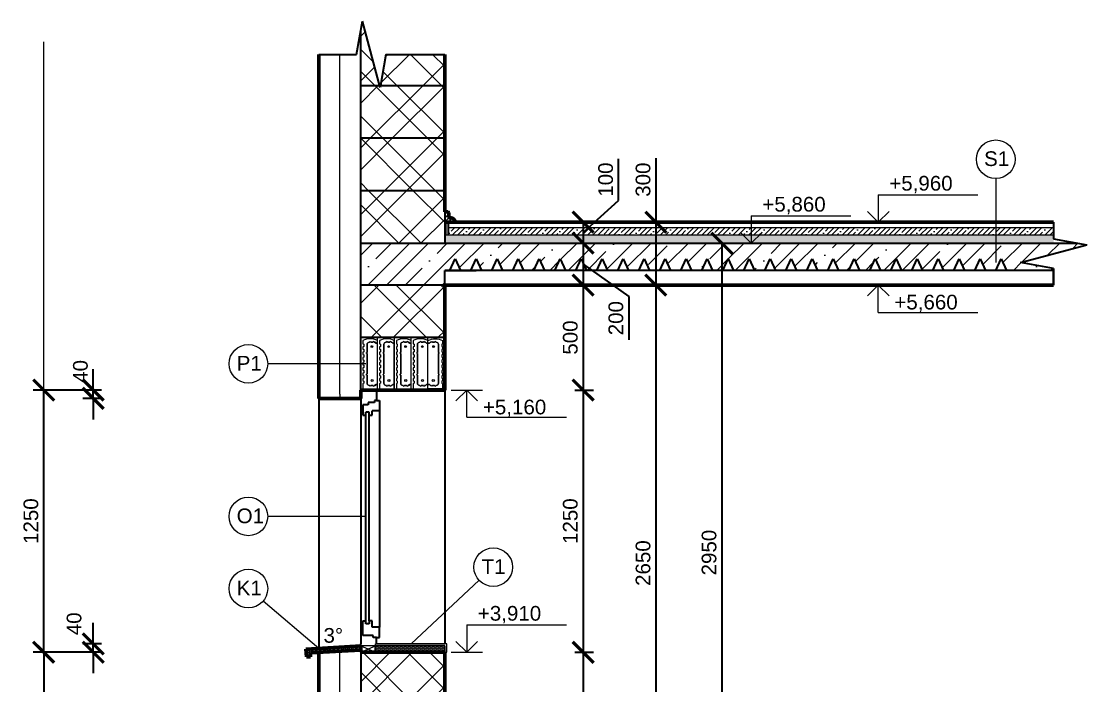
# Model space of a CAD drawing. Header units: millimetres. Extents: x 778 to 5852, y 518 to 5985.
# Drawn here: x 778 to 5852, y 2823 to 5985 of the extents above; entities that cross this region are included whole.
import ezdxf

# ---------------------------------------------------------------- set-up
doc = ezdxf.new("R2010")
doc.units = ezdxf.units.MM
for name, color, linetype, lineweight in [('00 kóty', 7, 'Continuous', 13), ('00 popis', 7, 'Continuous', 13), ('00 tenká plná', 7, 'Continuous', 13), ('00 zdivo', 7, 'Continuous', 50), ('00 šrafy', 7, 'Continuous', 13), ('01 tlustá plná', 7, 'Continuous', 25)]:
    doc.layers.add(name, color=color, linetype=linetype, lineweight=lineweight)
doc.styles.add('kota na stupne', font='arial.ttf', dxfattribs={"height": 70})
doc.linetypes.add('IZOLACE', pattern='A,0.0001,-0.1,[134,ltypeshp.shx,S=0.1,R=0,X=-0.1,Y=0],-0.2,[134,ltypeshp.shx,S=0.1,R=180,X=0.1,Y=0],-0.1', length=0.4001)
doc.dimstyles.new('moje koty osy', dxfattribs={"dimscale": 40, "dimtxt": 70, "dimasz": 2.5, "dimexe": 1.25, "dimexo": 0.0005, "dimtad": 1, "dimtxsty": 'kota na stupne', "dimblk": 'ARCHTICK', "dimcen": 2.5, "dimadec": 0, "dimazin": 0, "dimtfac": 1, "dimtmove": 0, "dimatfit": 3, "dimfxl": 1, "dimfxlon": 1, "dimarcsym": 0})
doc.dimstyles.new('osy 5', dxfattribs={"dimscale": 40, "dimtxt": 70, "dimasz": 2.5, "dimexe": 1.25, "dimexo": 0.0005, "dimtad": 1, "dimtxsty": 'kota na stupne', "dimblk": 'ARCHTICK', "dimcen": 2.5, "dimadec": 0, "dimazin": 0, "dimtfac": 1, "dimtmove": 0, "dimatfit": 3, "dimfxl": 5, "dimfxlon": 1, "dimarcsym": 0})
pattern_1 = [(45, (-1083.25, -322.22), (-159.099, 159.099), []), (45, (-978.25, -322.22), (-159.099, 159.099), []), (315, (-1083.25, -322.22), (159.099, 159.099), []), (315, (-978.25, -322.22), (159.099, 159.099), [])]

# ---------------------------------------------------------------- blocks, each defined once
blk = doc.blocks.new('_ArchTick')
at = {"color": 0, "linetype": 'ByBlock', "const_width": 0.15}
blk.add_lwpolyline([(-0.5, -0.5), (0.5, 0.5)], dxfattribs=at)
blk = doc.blocks.new('*D24')
at = {"layer": '00 kóty', "color": 0, "lineweight": -2, "transparency": 16777216}
for p, q in [((1120.2, 4227.9), (1120.2, 4327.9)), ((1160.2, 4227.9), (1070.2, 4227.9)), ((1120.2, 4187.9), (1120.2, 4227.9)), ((1160.2, 4187.9), (1070.2, 4187.9)), ((1120.2, 4187.9), (1120.2, 4087.9))]:
    blk.add_line(p, q, dxfattribs=at)
at = {"layer": 'Defpoints', "color": 0, "transparency": 16777216}
for p in [(1120.2, 4227.9), (2394.3, 4227.9), (2394.3, 4187.9)]:
    blk.add_point(p, dxfattribs=at)
at = {"layer": '00 kóty', "color": 0, "lineweight": -2, "transparency": 16777216, "xscale": 100, "yscale": 100, "zscale": 100}
for p, rotation in [((1120.2, 4227.9), 270), ((1120.2, 4187.9), 90)]:
    blk.add_blockref('_ArchTick', p, dxfattribs=dict(at, rotation=rotation))
at = {"layer": '00 kóty', "color": 0, "transparency": 16777216, "insert": (1059.5, 4207.9), "char_height": 70, "attachment_point": 5, "rotation": 90, "style": 'kota na stupne'}
blk.add_mtext('        40', dxfattribs=at)
blk = doc.blocks.new('*D22')
at = {"layer": '00 kóty', "color": 0, "lineweight": -2, "transparency": 16777216}
for p, q in [((1084.4, 4227.9), (834.4, 4227.9)), ((884.4, 2977.9), (884.4, 4227.9)), ((1084.4, 2977.9), (834.4, 2977.9))]:
    blk.add_line(p, q, dxfattribs=at)
at = {"layer": 'Defpoints', "color": 0, "transparency": 16777216}
for p in [(884.4, 4227.9), (2394.3, 4227.9), (2394.3, 2977.9)]:
    blk.add_point(p, dxfattribs=at)
at = {"layer": '00 kóty', "color": 0, "lineweight": -2, "transparency": 16777216, "xscale": 100, "yscale": 100, "zscale": 100}
for p, rotation in [((884.4, 4227.9), 90), ((884.4, 2977.9), 270)]:
    blk.add_blockref('_ArchTick', p, dxfattribs=dict(at, rotation=rotation))
at = {"layer": '00 kóty', "color": 0, "transparency": 16777216, "insert": (823.7, 3602.9), "char_height": 70, "attachment_point": 5, "rotation": 90, "style": 'kota na stupne'}
blk.add_mtext('1250', dxfattribs=at)
blk = doc.blocks.new('*D9')
at = {"layer": '00 kóty', "color": 0, "lineweight": -2, "transparency": 16777216}
for p, q in [((1120.2, 3017.9), (1120.2, 3117.9)), ((1160.2, 3017.9), (1070.2, 3017.9)), ((1120.2, 2977.9), (1120.2, 3017.9)), ((1160.2, 2977.9), (1070.2, 2977.9)), ((1120.2, 2977.9), (1120.2, 2877.9))]:
    blk.add_line(p, q, dxfattribs=at)
at = {"layer": 'Defpoints', "color": 0, "transparency": 16777216}
for p in [(1120.2, 3017.9), (2464.3, 3017.9), (2464.3, 2977.9)]:
    blk.add_point(p, dxfattribs=at)
at = {"layer": '00 kóty', "color": 0, "lineweight": -2, "transparency": 16777216, "xscale": 100, "yscale": 100, "zscale": 100}
for p, rotation in [((1120.2, 3017.9), 270), ((1120.2, 2977.9), 90)]:
    blk.add_blockref('_ArchTick', p, dxfattribs=dict(at, rotation=rotation))
at = {"layer": '00 kóty', "color": 0, "transparency": 16777216, "insert": (1029.3, 3004.8), "char_height": 70, "attachment_point": 5, "rotation": 90, "style": 'kota na stupne'}
blk.add_mtext('        40', dxfattribs=at)
blk = doc.blocks.new('*D23')
at = {"layer": '00 kóty', "color": 0, "lineweight": -2, "transparency": 16777216}
for p, q in [((1084.4, 2977.9), (834.4, 2977.9)), ((884.4, 2977.9), (884.4, 1277.9)), ((1084.4, 1277.9), (834.4, 1277.9))]:
    blk.add_line(p, q, dxfattribs=at)
at = {"layer": 'Defpoints', "color": 0, "transparency": 16777216}
for p in [(2464.3, 2977.9), (884.4, 1277.9), (2464.3, 1277.9)]:
    blk.add_point(p, dxfattribs=at)
at = {"layer": '00 kóty', "color": 0, "lineweight": -2, "transparency": 16777216, "xscale": 100, "yscale": 100, "zscale": 100}
for p, rotation in [((884.4, 2977.9), 90), ((884.4, 1277.9), 270)]:
    blk.add_blockref('_ArchTick', p, dxfattribs=dict(at, rotation=rotation))
at = {"layer": '00 kóty', "color": 0, "transparency": 16777216, "insert": (823.7, 2127.9), "char_height": 70, "attachment_point": 5, "rotation": 90, "style": 'kota na stupne'}
blk.add_mtext('1700', dxfattribs=at)
blk = doc.blocks.new('VYSKOVA KOTA')
at = {"layer": '00 popis'}
for p, q in [((61882.7, 803.1), (61882.7, 624.5)), ((61882.7, 803.1), (62535.4, 803.1)), ((61882.7, 624.5), (61812, 695.2)), ((61882.7, 624.5), (61953.4, 695.2))]:
    blk.add_line(p, q, dxfattribs=at)
blk = doc.blocks.new('*D10')
at = {"layer": '00 kóty', "color": 0, "lineweight": -2, "transparency": 16777216}
for p, q in [((3621.7, 5131.9), (3621.7, 5329.7)), ((3453.5, 4977.9), (3621.7, 5131.9)), ((3453.5, 5027.9), (3503.5, 5027.9)), ((3453.5, 5027.9), (3453.5, 4927.9)), ((3453.5, 4927.9), (3503.5, 4927.9))]:
    blk.add_line(p, q, dxfattribs=at)
at = {"layer": 'Defpoints', "color": 0, "transparency": 16777216}
for p in [(3453.5, 5027.9), (3453.5, 4927.9), (3453.5, 4927.9)]:
    blk.add_point(p, dxfattribs=at)
at = {"layer": '00 kóty', "color": 0, "lineweight": -2, "transparency": 16777216, "xscale": 100, "yscale": 100, "zscale": 100}
for p, rotation in [((3453.5, 5027.9), 90), ((3453.5, 4927.9), 270)]:
    blk.add_blockref('_ArchTick', p, dxfattribs=dict(at, rotation=rotation))
at = {"layer": '00 kóty', "color": 0, "transparency": 16777216, "insert": (3560.9, 5230.8), "char_height": 70, "attachment_point": 5, "rotation": 90, "style": 'kota na stupne'}
blk.add_mtext('100', dxfattribs=at)
blk = doc.blocks.new('*D11')
at = {"layer": '00 kóty', "color": 0, "lineweight": -2, "transparency": 16777216}
for p, q in [((3453.5, 4927.9), (3503.5, 4927.9)), ((3453.5, 4927.9), (3453.5, 4727.9)), ((3453.5, 4827.9), (3670.6, 4673.1)), ((3453.5, 4727.9), (3503.5, 4727.9)), ((3670.6, 4673.1), (3670.6, 4467.5))]:
    blk.add_line(p, q, dxfattribs=at)
at = {"layer": 'Defpoints', "color": 0, "transparency": 16777216}
for p in [(3453.5, 4927.9), (3453.5, 4727.9), (3453.5, 4727.9)]:
    blk.add_point(p, dxfattribs=at)
at = {"layer": '00 kóty', "color": 0, "lineweight": -2, "transparency": 16777216, "xscale": 100, "yscale": 100, "zscale": 100}
for p, rotation in [((3453.5, 4927.9), 90), ((3453.5, 4727.9), 270)]:
    blk.add_blockref('_ArchTick', p, dxfattribs=dict(at, rotation=rotation))
at = {"layer": '00 kóty', "color": 0, "transparency": 16777216, "insert": (3609.8, 4570.3), "char_height": 70, "attachment_point": 5, "rotation": 90, "style": 'kota na stupne'}
blk.add_mtext('200', dxfattribs=at)
blk = doc.blocks.new('*D12')
at = {"layer": '00 kóty', "color": 0, "lineweight": -2, "transparency": 16777216}
for p, q in [((3453.5, 4727.9), (3503.5, 4727.9)), ((3453.5, 4727.9), (3453.5, 4227.9)), ((3413.5, 4227.9), (3503.5, 4227.9))]:
    blk.add_line(p, q, dxfattribs=at)
at = {"layer": 'Defpoints', "color": 0, "transparency": 16777216}
for p in [(3453.5, 4727.9), (2952.5, 4227.9), (3453.5, 4227.9)]:
    blk.add_point(p, dxfattribs=at)
at = {"layer": '00 kóty', "color": 0, "lineweight": -2, "transparency": 16777216, "xscale": 100, "yscale": 100, "zscale": 100}
for p, rotation in [((3453.5, 4727.9), 90), ((3453.5, 4227.9), 270)]:
    blk.add_blockref('_ArchTick', p, dxfattribs=dict(at, rotation=rotation))
at = {"layer": '00 kóty', "color": 0, "transparency": 16777216, "insert": (3392.7, 4477.9), "char_height": 70, "attachment_point": 5, "rotation": 90, "style": 'kota na stupne'}
blk.add_mtext('500', dxfattribs=at)
blk = doc.blocks.new('*D13')
at = {"layer": '00 kóty', "color": 0, "lineweight": -2, "transparency": 16777216}
for p, q in [((3413.5, 4227.9), (3503.5, 4227.9)), ((3453.5, 4227.9), (3453.5, 2977.9)), ((3413.5, 2977.9), (3503.5, 2977.9))]:
    blk.add_line(p, q, dxfattribs=at)
at = {"layer": 'Defpoints', "color": 0, "transparency": 16777216}
for p in [(2952.5, 4227.9), (2952.5, 2977.9), (3453.5, 2977.9)]:
    blk.add_point(p, dxfattribs=at)
at = {"layer": '00 kóty', "color": 0, "lineweight": -2, "transparency": 16777216, "xscale": 100, "yscale": 100, "zscale": 100}
for p, rotation in [((3453.5, 4227.9), 90), ((3453.5, 2977.9), 270)]:
    blk.add_blockref('_ArchTick', p, dxfattribs=dict(at, rotation=rotation))
at = {"layer": '00 kóty', "color": 0, "transparency": 16777216, "insert": (3392.7, 3602.9), "char_height": 70, "attachment_point": 5, "rotation": 90, "style": 'kota na stupne'}
blk.add_mtext('1250', dxfattribs=at)
blk = doc.blocks.new('*D14')
at = {"layer": '00 kóty', "color": 0, "lineweight": -2, "transparency": 16777216}
for p, q in [((3413.5, 2977.9), (3503.5, 2977.9)), ((3453.5, 2977.9), (3453.5, 2077.9)), ((3413.5, 2077.9), (3503.5, 2077.9))]:
    blk.add_line(p, q, dxfattribs=at)
at = {"layer": 'Defpoints', "color": 0, "transparency": 16777216}
for p in [(2952.5, 2977.9), (2952.5, 2077.9), (3453.5, 2077.9)]:
    blk.add_point(p, dxfattribs=at)
at = {"layer": '00 kóty', "color": 0, "lineweight": -2, "transparency": 16777216, "xscale": 100, "yscale": 100, "zscale": 100}
for p, rotation in [((3453.5, 2977.9), 90), ((3453.5, 2077.9), 270)]:
    blk.add_blockref('_ArchTick', p, dxfattribs=dict(at, rotation=rotation))
at = {"layer": '00 kóty', "color": 0, "transparency": 16777216, "insert": (3392.7, 2527.9), "char_height": 70, "attachment_point": 5, "rotation": 90, "style": 'kota na stupne'}
blk.add_mtext('900', dxfattribs=at)
blk = doc.blocks.new('*D18')
at = {"layer": '00 kóty', "color": 0, "lineweight": -2, "transparency": 16777216}
for p, q in [((3800, 5332.7), (3800, 5027.9)), ((3800, 5027.9), (3850, 5027.9)), ((3800, 5027.9), (3800, 4727.9)), ((3800, 4727.9), (3850, 4727.9))]:
    blk.add_line(p, q, dxfattribs=at)
at = {"layer": 'Defpoints', "color": 0, "transparency": 16777216}
for p in [(3800, 5027.9), (3800, 4727.9), (3800, 4727.9)]:
    blk.add_point(p, dxfattribs=at)
at = {"layer": '00 kóty', "color": 0, "lineweight": -2, "transparency": 16777216, "xscale": 100, "yscale": 100, "zscale": 100}
for p, rotation in [((3800, 5027.9), 90), ((3800, 4727.9), 270)]:
    blk.add_blockref('_ArchTick', p, dxfattribs=dict(at, rotation=rotation))
at = {"layer": '00 kóty', "color": 0, "transparency": 16777216, "insert": (3739.2, 5230.5), "char_height": 70, "attachment_point": 5, "rotation": 90, "style": 'kota na stupne'}
blk.add_mtext('300', dxfattribs=at)
blk = doc.blocks.new('*D19')
at = {"layer": '00 kóty', "color": 0, "lineweight": -2, "transparency": 16777216}
for p, q in [((3800, 4727.9), (3850, 4727.9)), ((3800, 4727.9), (3800, 2077.9)), ((3760, 2077.9), (3850, 2077.9))]:
    blk.add_line(p, q, dxfattribs=at)
at = {"layer": 'Defpoints', "color": 0, "transparency": 16777216}
for p in [(3800, 4727.9), (2952.5, 2077.9), (3800, 2077.9)]:
    blk.add_point(p, dxfattribs=at)
at = {"layer": '00 kóty', "color": 0, "lineweight": -2, "transparency": 16777216, "xscale": 100, "yscale": 100, "zscale": 100}
for p, rotation in [((3800, 4727.9), 90), ((3800, 2077.9), 270)]:
    blk.add_blockref('_ArchTick', p, dxfattribs=dict(at, rotation=rotation))
at = {"layer": '00 kóty', "color": 0, "transparency": 16777216, "insert": (3739.2, 3402.9), "char_height": 70, "attachment_point": 5, "rotation": 90, "style": 'kota na stupne'}
blk.add_mtext('2650', dxfattribs=at)
blk = doc.blocks.new('*D21')
at = {"layer": '00 kóty', "color": 0, "lineweight": -2, "transparency": 16777216}
for p, q in [((4114.3, 4927.9), (4164.3, 4927.9)), ((4114.3, 4927.9), (4114.3, 1977.9)), ((4114.3, 1977.9), (4164.3, 1977.9))]:
    blk.add_line(p, q, dxfattribs=at)
at = {"layer": 'Defpoints', "color": 0, "transparency": 16777216}
for p in [(4114.3, 4927.9), (4114.3, 1977.9), (4114.3, 1977.9)]:
    blk.add_point(p, dxfattribs=at)
at = {"layer": '00 kóty', "color": 0, "lineweight": -2, "transparency": 16777216, "xscale": 100, "yscale": 100, "zscale": 100}
for p, rotation in [((4114.3, 4927.9), 90), ((4114.3, 1977.9), 270)]:
    blk.add_blockref('_ArchTick', p, dxfattribs=dict(at, rotation=rotation))
at = {"layer": '00 kóty', "color": 0, "transparency": 16777216, "insert": (4053.6, 3452.9), "char_height": 70, "attachment_point": 5, "rotation": 90, "style": 'kota na stupne'}
blk.add_mtext('2950', dxfattribs=at)

msp = doc.modelspace()

# ---------------------------------------------------------------- hatches: boundary and pattern name
at = {"layer": '00 šrafy'}
h = msp.add_hatch(dxfattribs=at)
h.set_pattern_fill('ZDIVO_PEV-VYS', color=256, scale=30, pattern_type=2)
h.set_pattern_definition(pattern_1)
h.paths.add_polyline_path([(2402.132, 5985.441), (2394.348, 5941.298), (2394.348, 5677.872), (2484.536, 5677.872)])
h = msp.add_hatch(dxfattribs=at)
h.set_pattern_fill('ZDIVO_PEV-VYS', color=256, scale=30, pattern_type=2)
h.set_pattern_definition(pattern_1)
h.paths.add_polyline_path([(2794.348, 5827.872), (2514.348, 5827.872), (2487.899, 5677.872), (2794.348, 5677.872)])
h = msp.add_hatch(dxfattribs=at)
h.set_pattern_fill('ZDIVO_PEV-VYS', color=256, scale=30, pattern_type=2)
h.set_pattern_definition(pattern_1)
h.paths.add_polyline_path([(2794.348, 5677.872), (2487.899, 5677.872), (2486.564, 5670.303), (2484.536, 5677.872), (2394.348, 5677.872), (2394.348, 5427.872), (2794.348, 5427.872)])
h = msp.add_hatch(dxfattribs=at)
h.set_pattern_fill('ZDIVO_PEV-VYS', color=256, scale=30, pattern_type=2)
h.set_pattern_definition(pattern_1)
h.paths.add_polyline_path([(2794.348, 5427.872), (2394.348, 5427.872), (2394.348, 5177.872), (2794.348, 5177.872)])
h = msp.add_hatch(dxfattribs=at)
h.set_pattern_fill('ZDIVO_PEV-VYS', color=256, scale=30, pattern_type=2)
h.set_pattern_definition(pattern_1)
h.paths.add_polyline_path([(2794.348, 5177.872), (2394.348, 5177.872), (2394.348, 4927.872), (2794.348, 4927.872)])
h = msp.add_hatch(dxfattribs=at)
h.set_pattern_fill('ANSI31', color=256, scale=4)
h.set_pattern_definition([(45, (-983.253, -382.219), (-8.980256, 8.980256), [])])
h.paths.add_polyline_path([(2814.348, 5052.872), (2814.348, 5072.872, 0.41421356), (2809.348, 5077.872), (2794.348, 5077.872), (2794.348, 5027.872), (2844.348, 5027.872, 0.41421356), (2824.348, 5047.872), (2819.348, 5047.872, -0.41421356)])
h = msp.add_hatch(dxfattribs=at)
h.set_pattern_fill('BETON_ZB', color=256, scale=7, pattern_type=2)
h.set_pattern_definition([(45, (-983.253, -382.22), (-37.1231, 37.1231), [35, -14, 0, -14]), (45, (-958.753, -382.22), (-37.1231, 37.1231), []), (45, (-934.253, -382.22), (-37.1231, 37.1231), [])])
h.paths.add_polyline_path([(2814.348, 5002.872), (2814.348, 4967.872), (5694.348, 4967.872), (5694.348, 5002.872)])
h = msp.add_hatch(dxfattribs=at)
h.set_pattern_fill('BETON_ZB', color=256, scale=25, pattern_type=2)
h.set_pattern_definition([(45, (0, 0), (-132.5825, 132.5825), [125, -50, 0, -50]), (45, (87.5, 0), (-132.5825, 132.5825), []), (45, (175, 0), (-132.5825, 132.5825), [])])
h.paths.add_polyline_path([(2394.348, 4927.872), (2394.348, 4727.872), (2794.348, 4727.872), (2794.348, 4797.872), (2819.348, 4797.872), (2844.348, 4853.639), (2869.348, 4797.872), (2919.348, 4797.872), (2944.348, 4853.639), (2969.348, 4797.872), (3019.348, 4797.872), (3044.348, 4853.639), (3069.348, 4797.872), (3119.348, 4797.872), (3144.348, 4853.639), (3169.348, 4797.872), (3219.348, 4797.872), (3244.348, 4853.639), (3269.348, 4797.872), (3319.348, 4797.872), (3344.348, 4853.639), (3369.348, 4797.872), (3419.348, 4797.872), (3444.348, 4853.639), (3469.348, 4797.872), (3519.348, 4797.872), (3544.348, 4853.639), (3569.348, 4797.872), (3619.348, 4797.872), (3644.348, 4853.639), (3669.348, 4797.872), (3719.348, 4797.872), (3744.348, 4853.639), (3769.348, 4797.872), (3819.348, 4797.872), (3844.348, 4853.639), (3869.348, 4797.872), (3919.348, 4797.872), (3944.348, 4853.639), (3969.348, 4797.872), (4019.348, 4797.872), (4044.348, 4853.639), (4069.348, 4797.872), (4119.348, 4797.872), (4144.348, 4853.639), (4169.348, 4797.872), (4219.348, 4797.872), (4244.348, 4853.639), (4269.348, 4797.872), (4319.348, 4797.872), (4344.348, 4853.639), (4369.348, 4797.872), (4419.348, 4797.872), (4444.348, 4853.639), (4469.348, 4797.872), (4519.348, 4797.872), (4544.348, 4853.639), (4569.348, 4797.872), (4619.348, 4797.872), (4644.348, 4853.639), (4669.348, 4797.872), (4719.348, 4797.872), (4744.348, 4853.639), (4769.348, 4797.872), (4819.348, 4797.872), (4844.348, 4853.639), (4869.348, 4797.872), (4919.348, 4797.872), (4944.348, 4853.639), (4969.348, 4797.872), (5019.348, 4797.872), (5044.348, 4853.639), (5069.348, 4797.872), (5119.348, 4797.872), (5144.348, 4853.639), (5169.348, 4797.872), (5219.348, 4797.872), (5244.348, 4853.639), (5269.348, 4797.872), (5319.348, 4797.872), (5344.348, 4853.639), (5369.348, 4797.872), (5419.348, 4797.872), (5444.348, 4853.639), (5469.348, 4797.872), (5694.348, 4797.872), (5694.348, 4807.872), (5536.779, 4835.656), (5851.917, 4920.088), (5807.773, 4927.872)])
h = msp.add_hatch(dxfattribs=at)
h.set_pattern_fill('HONEY', color=256, scale=5)
h.set_pattern_definition([(0, (-1083.253, -322.219), (23.8125, 13.748153), [15.875, -31.75]), (120, (-1083.253, -322.219), (-23.8125, 13.748153), [15.875, -31.75]), (60, (-1083.253, -322.219), (5e-08, 27.496307), [-31.75, 15.875])])
h.paths.add_polyline_path([(5694.348, 4927.872), (5694.348, 4967.872), (2794.348, 4967.872), (2794.348, 4927.872)])
h = msp.add_hatch(dxfattribs=at)
h.set_pattern_fill('ZDIVO_PEV-VYS', color=256, scale=30, pattern_type=2)
h.set_pattern_definition(pattern_1)
h.paths.add_polyline_path([(2794.348, 4727.872), (2394.348, 4727.872), (2394.348, 4477.872), (2794.348, 4477.872)])
h = msp.add_hatch(dxfattribs=at)
h.set_pattern_fill('HEX', color=256)
h.set_pattern_definition([(0, (-1083.253, -322.2186), (0, 5.4992613), [3.175, -6.35]), (120, (-1083.253, -322.2186), (-4.7625, -2.7496307), [3.175, -6.35]), (60, (-1080.078, -322.2186), (-4.7625, 2.7496307), [3.175, -6.35])])
h.paths.add_polyline_path([(2394.348, 2987.872), (2394.348, 3007.872), (2133.489, 2992.738), (2135.449, 2955.324), (2155.449, 2955.324), (2154.403, 2975.297), (2194.348, 2977.391)])
h = msp.add_hatch(dxfattribs=at)
h.set_pattern_fill('HONEY', color=256, scale=2)
h.set_pattern_definition([(0, (-1083.253, -322.2186), (9.525, 5.499261), [6.35, -12.7]), (120, (-1083.253, -322.2186), (-9.525, 5.4992613), [6.35, -12.7]), (60, (-1083.253, -322.2186), (2e-08, 10.9985226), [-12.7, 6.35])])
h.paths.add_polyline_path([(2794.348, 3007.872), (2464.348, 3007.872), (2464.348, 2977.872), (2794.348, 2977.872)])
h = msp.add_hatch(dxfattribs=at)
h.set_pattern_fill('ZDIVO_PEV-VYS', color=256, scale=30, pattern_type=2)
h.set_pattern_definition(pattern_1)
h.paths.add_polyline_path([(2794.348, 2877.872), (2794.348, 2977.872), (2394.348, 2977.872), (2394.348, 2727.872), (2794.348, 2727.872)])

# ---------------------------------------------------------------- linework, layer by layer
at = {"layer": '00 kóty'}
for p, q in [((884.428, 4227.872), (884.428, 5887.872)), ((2464.348, 3007.872), (2394.348, 3007.872)), ((2804.348, 3017.872), (2464.348, 3017.872)), ((2464.348, 3007.872), (2464.348, 3017.872)), ((2804.348, 2977.872), (2804.348, 3017.872)), ((2794.348, 2977.872), (2804.348, 2977.872))]:
    msp.add_line(p, q, dxfattribs=at)
at = {"layer": '00 popis'}
for p, q in [((5419.009, 5235.817), (5419.009, 4835.656)), ((2419.348, 4352.872), (1951.301, 4352.872)), ((2824.348, 4227.872), (2974.348, 4227.872)), ((2419.348, 3625.372), (1951.301, 3625.372)), ((2634.348, 3017.872), (2958.327, 3320.812)), ((2194.348, 2996.269), (1929.346, 3221.906)), ((2824.348, 2977.872), (2974.348, 2977.872))]:
    msp.add_line(p, q, dxfattribs=at)
for centre in [(5419.009, 5327.828), (1859.291, 4352.872), (1859.291, 3625.372), (3025.534, 3383.655), (1859.291, 3281.556)]:
    msp.add_circle(centre, 92.011, dxfattribs=at)
at = {"layer": '00 tenká plná'}
for p, q in [((2814.348, 4967.872), (2814.348, 5027.872)), ((2814.348, 5002.872), (5694.348, 5002.872)), ((2794.348, 4967.872), (5694.348, 4967.872))]:
    msp.add_line(p, q, dxfattribs=at)
at = {"layer": '00 zdivo'}
for p, q in [((2194.348, 4187.872), (2194.348, 5827.872)), ((2194.348, 4187.872), (2194.348, 5827.872)), ((2794.348, 5827.872), (2794.348, 5077.872)), ((2794.348, 5077.872), (2809.348, 5077.872)), ((5694.348, 5027.872), (2794.348, 5027.872)), ((2814.348, 5072.872), (2814.348, 5052.872)), ((2819.348, 5047.872), (2824.348, 5047.872)), ((2794.348, 4227.872), (2794.348, 4727.872)), ((2794.348, 4727.872), (5694.348, 4727.872)), ((2394.348, 4227.872), (2394.348, 4187.872)), ((2394.348, 4227.872), (2474.348, 4227.872)), ((2474.348, 4227.872), (2554.348, 4227.872)), ((2554.348, 4227.872), (2634.348, 4227.872)), ((2634.348, 4227.872), (2714.348, 4227.872)), ((2714.348, 4227.872), (2794.348, 4227.872)), ((2394.348, 4187.872), (2194.348, 4187.872)), ((2394.348, 3007.872), (2133.489, 2992.738)), ((2394.348, 3007.872), (2394.348, 2987.872)), ((2135.449, 2955.324), (2133.489, 2992.738)), ((2155.449, 2955.324), (2135.449, 2955.324)), ((2394.348, 2987.872), (2154.403, 2975.297)), ((2194.348, 2977.391), (2154.403, 2975.297)), ((2154.403, 2975.297), (2155.449, 2955.324)), ((2194.348, 1237.872), (2194.348, 2977.391)), ((2794.348, 2977.872), (2394.348, 2977.872)), ((2794.348, 2127.872), (2794.348, 2977.872))]:
    msp.add_line(p, q, dxfattribs=at)
for centre, radius, start, end in [((2809.348, 5072.872), 5, 0, 90), ((2819.348, 5052.872), 5, 180, 270), ((2824.348, 5027.872), 20, 0, 90)]:
    msp.add_arc(centre, radius, start, end, dxfattribs=at)
at = {"layer": '00 šrafy'}
for p, q in [((2294.348, 5811.672), (2294.348, 5827.872)), ((2474.348, 4227.872), (2474.348, 4477.872)), ((2554.348, 4477.872), (2554.348, 4227.872)), ((2634.348, 4227.872), (2634.348, 4477.872)), ((2714.348, 4227.872), (2714.348, 4477.872)), ((2294.348, 4207.85), (2294.348, 4187.872)), ((2394.348, 3007.872), (2464.348, 2977.872)), ((2394.348, 2977.872), (2464.348, 3007.872))]:
    msp.add_line(p, q, dxfattribs=at)
at = {"layer": '00 šrafy', "linetype": 'IZOLACE', "ltscale": 200}
for p, q in [((2294.348, 4207.85), (2294.348, 5811.672)), ((2294.348, 1237.872), (2294.348, 2982.631))]:
    msp.add_line(p, q, dxfattribs=at)
at = {"layer": '00 šrafy', "linetype": 'IZOLACE', "ltscale": 25}
msp.add_line((2804.348, 5027.872), (2804.348, 4967.872), dxfattribs=at)
at = {"layer": '00 šrafy'}
for points in [[(2474.348, 4463.81, 0.23035792), (2404.348, 4463.81), (2404.348, 4447.672), (2408.348, 4445.672), (2408.348, 4435.072), (2404.348, 4433.072), (2404.348, 4422.672), (2408.348, 4420.672), (2408.348, 4410.072), (2404.348, 4408.072), (2404.348, 4397.672), (2408.348, 4395.672), (2408.348, 4385.072), (2404.348, 4383.072), (2404.348, 4372.672), (2408.348, 4370.672), (2408.348, 4360.072), (2404.348, 4358.072), (2404.348, 4347.672), (2408.348, 4345.672), (2408.348, 4335.072), (2404.348, 4333.072), (2404.348, 4322.672), (2408.348, 4320.672), (2408.348, 4310.072), (2404.348, 4308.072), (2404.348, 4297.672), (2408.348, 4295.672), (2408.348, 4285.072), (2404.348, 4283.072), (2404.348, 4272.672), (2408.348, 4270.672), (2408.348, 4260.072), (2404.348, 4258.072), (2404.348, 4236.872), (2407.348, 4233.872), (2471.348, 4233.872), (2474.348, 4236.872), (2474.348, 4250.872), (2471.348, 4253.872), (2466.848, 4253.872), (2462.848, 4249.872), (2458.848, 4249.872, -1), (2452.848, 4249.872), (2442.348, 4249.872, -1), (2436.348, 4249.872), (2434.648, 4249.872, -0.41421356), (2424.648, 4259.872), (2424.648, 4298.372, -1), (2424.648, 4304.372), (2424.648, 4352.872), (2424.648, 4401.372, -1), (2424.648, 4407.372), (2424.648, 4445.872, -0.41421356), (2434.648, 4455.872), (2436.348, 4455.872, -1), (2442.348, 4455.872), (2452.848, 4455.872, -1), (2458.848, 4455.872), (2462.848, 4455.872), (2466.848, 4451.872), (2471.348, 4451.872), (2474.348, 4454.872)], [(2554.348, 4463.81, 0.23035792), (2484.348, 4463.81), (2484.348, 4447.672), (2488.348, 4445.672), (2488.348, 4435.072), (2484.348, 4433.072), (2484.348, 4422.672), (2488.348, 4420.672), (2488.348, 4410.072), (2484.348, 4408.072), (2484.348, 4397.672), (2488.348, 4395.672), (2488.348, 4385.072), (2484.348, 4383.072), (2484.348, 4372.672), (2488.348, 4370.672), (2488.348, 4360.072), (2484.348, 4358.072), (2484.348, 4347.672), (2488.348, 4345.672), (2488.348, 4335.072), (2484.348, 4333.072), (2484.348, 4322.672), (2488.348, 4320.672), (2488.348, 4310.072), (2484.348, 4308.072), (2484.348, 4297.672), (2488.348, 4295.672), (2488.348, 4285.072), (2484.348, 4283.072), (2484.348, 4272.672), (2488.348, 4270.672), (2488.348, 4260.072), (2484.348, 4258.072), (2484.348, 4236.872), (2487.348, 4233.872), (2551.348, 4233.872), (2554.348, 4236.872), (2554.348, 4250.872), (2551.348, 4253.872), (2546.848, 4253.872), (2542.848, 4249.872), (2538.848, 4249.872, -1), (2532.848, 4249.872), (2522.348, 4249.872, -1), (2516.348, 4249.872), (2514.648, 4249.872, -0.41421356), (2504.648, 4259.872), (2504.648, 4298.372, -1), (2504.648, 4304.372), (2504.648, 4352.872), (2504.648, 4401.372, -1), (2504.648, 4407.372), (2504.648, 4445.872, -0.41421356), (2514.648, 4455.872), (2516.348, 4455.872, -1), (2522.348, 4455.872), (2532.848, 4455.872, -1), (2538.848, 4455.872), (2542.848, 4455.872), (2546.848, 4451.872), (2551.348, 4451.872), (2554.348, 4454.872)], [(2634.348, 4463.81, 0.23035792), (2564.348, 4463.81), (2564.348, 4447.672), (2568.348, 4445.672), (2568.348, 4435.072), (2564.348, 4433.072), (2564.348, 4422.672), (2568.348, 4420.672), (2568.348, 4410.072), (2564.348, 4408.072), (2564.348, 4397.672), (2568.348, 4395.672), (2568.348, 4385.072), (2564.348, 4383.072), (2564.348, 4372.672), (2568.348, 4370.672), (2568.348, 4360.072), (2564.348, 4358.072), (2564.348, 4347.672), (2568.348, 4345.672), (2568.348, 4335.072), (2564.348, 4333.072), (2564.348, 4322.672), (2568.348, 4320.672), (2568.348, 4310.072), (2564.348, 4308.072), (2564.348, 4297.672), (2568.348, 4295.672), (2568.348, 4285.072), (2564.348, 4283.072), (2564.348, 4272.672), (2568.348, 4270.672), (2568.348, 4260.072), (2564.348, 4258.072), (2564.348, 4236.872), (2567.348, 4233.872), (2631.348, 4233.872), (2634.348, 4236.872), (2634.348, 4250.872), (2631.348, 4253.872), (2626.848, 4253.872), (2622.848, 4249.872), (2618.848, 4249.872, -1), (2612.848, 4249.872), (2602.348, 4249.872, -1), (2596.348, 4249.872), (2594.648, 4249.872, -0.41421356), (2584.648, 4259.872), (2584.648, 4298.372, -1), (2584.648, 4304.372), (2584.648, 4352.872), (2584.648, 4401.372, -1), (2584.648, 4407.372), (2584.648, 4445.872, -0.41421356), (2594.648, 4455.872), (2596.348, 4455.872, -1), (2602.348, 4455.872), (2612.848, 4455.872, -1), (2618.848, 4455.872), (2622.848, 4455.872), (2626.848, 4451.872), (2631.348, 4451.872), (2634.348, 4454.872)], [(2714.348, 4463.81, 0.23035792), (2644.348, 4463.81), (2644.348, 4447.672), (2648.348, 4445.672), (2648.348, 4435.072), (2644.348, 4433.072), (2644.348, 4422.672), (2648.348, 4420.672), (2648.348, 4410.072), (2644.348, 4408.072), (2644.348, 4397.672), (2648.348, 4395.672), (2648.348, 4385.072), (2644.348, 4383.072), (2644.348, 4372.672), (2648.348, 4370.672), (2648.348, 4360.072), (2644.348, 4358.072), (2644.348, 4347.672), (2648.348, 4345.672), (2648.348, 4335.072), (2644.348, 4333.072), (2644.348, 4322.672), (2648.348, 4320.672), (2648.348, 4310.072), (2644.348, 4308.072), (2644.348, 4297.672), (2648.348, 4295.672), (2648.348, 4285.072), (2644.348, 4283.072), (2644.348, 4272.672), (2648.348, 4270.672), (2648.348, 4260.072), (2644.348, 4258.072), (2644.348, 4236.872), (2647.348, 4233.872), (2711.348, 4233.872), (2714.348, 4236.872), (2714.348, 4250.872), (2711.348, 4253.872), (2706.848, 4253.872), (2702.848, 4249.872), (2698.848, 4249.872, -1), (2692.848, 4249.872), (2682.348, 4249.872, -1), (2676.348, 4249.872), (2674.648, 4249.872, -0.41421356), (2664.648, 4259.872), (2664.648, 4298.372, -1), (2664.648, 4304.372), (2664.648, 4352.872), (2664.648, 4401.372, -1), (2664.648, 4407.372), (2664.648, 4445.872, -0.41421356), (2674.648, 4455.872), (2676.348, 4455.872, -1), (2682.348, 4455.872), (2692.848, 4455.872, -1), (2698.848, 4455.872), (2702.848, 4455.872), (2706.848, 4451.872), (2711.348, 4451.872), (2714.348, 4454.872)], [(2714.348, 4463.81, -0.23035792), (2784.348, 4463.81), (2784.348, 4447.672), (2780.348, 4445.672), (2780.348, 4435.072), (2784.348, 4433.072), (2784.348, 4422.672), (2780.348, 4420.672), (2780.348, 4410.072), (2784.348, 4408.072), (2784.348, 4397.672), (2780.348, 4395.672), (2780.348, 4385.072), (2784.348, 4383.072), (2784.348, 4372.672), (2780.348, 4370.672), (2780.348, 4360.072), (2784.348, 4358.072), (2784.348, 4347.672), (2780.348, 4345.672), (2780.348, 4335.072), (2784.348, 4333.072), (2784.348, 4322.672), (2780.348, 4320.672), (2780.348, 4310.072), (2784.348, 4308.072), (2784.348, 4297.672), (2780.348, 4295.672), (2780.348, 4285.072), (2784.348, 4283.072), (2784.348, 4272.672), (2780.348, 4270.672), (2780.348, 4260.072), (2784.348, 4258.072), (2784.348, 4236.872), (2781.348, 4233.872), (2717.348, 4233.872), (2714.348, 4236.872), (2714.348, 4250.872), (2717.348, 4253.872), (2721.848, 4253.872), (2725.848, 4249.872), (2729.848, 4249.872, 1), (2735.848, 4249.872), (2746.348, 4249.872, 1), (2752.348, 4249.872), (2754.048, 4249.872, 0.41421356), (2764.048, 4259.872), (2764.048, 4298.372, 1), (2764.048, 4304.372), (2764.048, 4352.872), (2764.048, 4401.372, 1), (2764.048, 4407.372), (2764.048, 4445.872, 0.41421356), (2754.048, 4455.872), (2752.348, 4455.872, 1), (2746.348, 4455.872), (2735.848, 4455.872, 1), (2729.848, 4455.872), (2725.848, 4455.872), (2721.848, 4451.872), (2717.348, 4451.872), (2714.348, 4454.872)], [(2474.348, 4454.872), (2471.348, 4451.872), (2466.848, 4451.872), (2462.848, 4455.872), (2458.848, 4455.872, 1), (2452.848, 4455.872), (2442.348, 4455.872, 1), (2436.348, 4455.872), (2434.648, 4455.872, 0.41421356), (2424.648, 4445.872), (2424.648, 4407.372, 1), (2424.648, 4401.372), (2424.648, 4352.872), (2424.648, 4304.372, 1), (2424.648, 4298.372), (2424.648, 4259.872, 0.41421356), (2434.648, 4249.872), (2436.348, 4249.872, 1), (2442.348, 4249.872), (2452.848, 4249.872, 1), (2458.848, 4249.872), (2462.848, 4249.872), (2466.848, 4253.872), (2471.348, 4253.872), (2474.348, 4250.872)], [(2554.348, 4454.872), (2551.348, 4451.872), (2546.848, 4451.872), (2542.848, 4455.872), (2538.848, 4455.872, 1), (2532.848, 4455.872), (2522.348, 4455.872, 1), (2516.348, 4455.872), (2514.648, 4455.872, 0.41421356), (2504.648, 4445.872), (2504.648, 4407.372, 1), (2504.648, 4401.372), (2504.648, 4352.872), (2504.648, 4304.372, 1), (2504.648, 4298.372), (2504.648, 4259.872, 0.41421356), (2514.648, 4249.872), (2516.348, 4249.872, 1), (2522.348, 4249.872), (2532.848, 4249.872, 1), (2538.848, 4249.872), (2542.848, 4249.872), (2546.848, 4253.872), (2551.348, 4253.872), (2554.348, 4250.872)], [(2634.348, 4454.872), (2631.348, 4451.872), (2626.848, 4451.872), (2622.848, 4455.872), (2618.848, 4455.872, 1), (2612.848, 4455.872), (2602.348, 4455.872, 1), (2596.348, 4455.872), (2594.648, 4455.872, 0.41421356), (2584.648, 4445.872), (2584.648, 4407.372, 1), (2584.648, 4401.372), (2584.648, 4352.872), (2584.648, 4304.372, 1), (2584.648, 4298.372), (2584.648, 4259.872, 0.41421356), (2594.648, 4249.872), (2596.348, 4249.872, 1), (2602.348, 4249.872), (2612.848, 4249.872, 1), (2618.848, 4249.872), (2622.848, 4249.872), (2626.848, 4253.872), (2631.348, 4253.872), (2634.348, 4250.872)], [(2714.348, 4454.872), (2711.348, 4451.872), (2706.848, 4451.872), (2702.848, 4455.872), (2698.848, 4455.872, 1), (2692.848, 4455.872), (2682.348, 4455.872, 1), (2676.348, 4455.872), (2674.648, 4455.872, 0.41421356), (2664.648, 4445.872), (2664.648, 4407.372, 1), (2664.648, 4401.372), (2664.648, 4352.872), (2664.648, 4304.372, 1), (2664.648, 4298.372), (2664.648, 4259.872, 0.41421356), (2674.648, 4249.872), (2676.348, 4249.872, 1), (2682.348, 4249.872), (2692.848, 4249.872, 1), (2698.848, 4249.872), (2702.848, 4249.872), (2706.848, 4253.872), (2711.348, 4253.872), (2714.348, 4250.872)], [(2714.348, 4454.872), (2717.348, 4451.872), (2721.848, 4451.872), (2725.848, 4455.872), (2729.848, 4455.872, -1), (2735.848, 4455.872), (2746.348, 4455.872, -1), (2752.348, 4455.872), (2754.048, 4455.872, -0.41421356), (2764.048, 4445.872), (2764.048, 4407.372, -1), (2764.048, 4401.372), (2764.048, 4352.872), (2764.048, 4304.372, -1), (2764.048, 4298.372), (2764.048, 4259.872, -0.41421356), (2754.048, 4249.872), (2752.348, 4249.872, -1), (2746.348, 4249.872), (2735.848, 4249.872, -1), (2729.848, 4249.872), (2725.848, 4249.872), (2721.848, 4253.872), (2717.348, 4253.872), (2714.348, 4250.872)]]:
    msp.add_lwpolyline(points, format="xyb", close=True, dxfattribs=at)
for centre, radius in [((2447.648, 4434.872), 4), ((2527.648, 4434.872), 4), ((2607.648, 4434.872), 4), ((2687.648, 4434.872), 4), ((2741.048, 4434.872), 4), ((2448.648, 4272.872), 5), ((2528.648, 4272.872), 5), ((2608.648, 4272.872), 5), ((2688.648, 4272.872), 5), ((2740.048, 4272.872), 5)]:
    msp.add_circle(centre, radius, dxfattribs=at)
at = {"layer": '01 tlustá plná'}
for p, q in [((2374.348, 5827.872), (2402.132, 5985.441)), ((2394.348, 4227.872), (2394.348, 5941.298)), ((2486.564, 5670.303), (2402.132, 5985.441)), ((2194.348, 5827.872), (2374.348, 5827.872)), ((2514.348, 5827.872), (2486.564, 5670.303)), ((2514.348, 5827.872), (2794.348, 5827.872)), ((2484.536, 5677.872), (2394.348, 5677.872)), ((2794.348, 5677.872), (2487.899, 5677.872)), ((2794.348, 5427.872), (2394.348, 5427.872)), ((2794.348, 5177.872), (2394.348, 5177.872)), ((2794.348, 5077.872), (2794.348, 4927.872)), ((2844.348, 5027.872), (2844.348, 5027.872)), ((5694.348, 5027.872), (5694.348, 4947.872)), ((2394.348, 4927.872), (5807.773, 4927.872)), ((5694.348, 4947.872), (5851.917, 4920.088)), ((5536.779, 4835.656), (5851.917, 4920.088)), ((2819.348, 4797.872), (2844.348, 4853.639)), ((2844.348, 4853.639), (2869.348, 4797.872)), ((2919.348, 4797.872), (2944.348, 4853.639)), ((2944.348, 4853.639), (2969.348, 4797.872)), ((3019.348, 4797.872), (3044.348, 4853.639)), ((3044.348, 4853.639), (3069.348, 4797.872)), ((3119.348, 4797.872), (3144.348, 4853.639)), ((3144.348, 4853.639), (3169.348, 4797.872)), ((3219.348, 4797.872), (3244.348, 4853.639)), ((3244.348, 4853.639), (3269.348, 4797.872)), ((3319.348, 4797.872), (3344.348, 4853.639)), ((3344.348, 4853.639), (3369.348, 4797.872)), ((3419.348, 4797.872), (3444.348, 4853.639)), ((3444.348, 4853.639), (3469.348, 4797.872)), ((3519.348, 4797.872), (3544.348, 4853.639)), ((3544.348, 4853.639), (3569.348, 4797.872)), ((3619.348, 4797.872), (3644.348, 4853.639)), ((3644.348, 4853.639), (3669.348, 4797.872)), ((3719.348, 4797.872), (3744.348, 4853.639)), ((3744.348, 4853.639), (3769.348, 4797.872)), ((3819.348, 4797.872), (3844.348, 4853.639)), ((3844.348, 4853.639), (3869.348, 4797.872)), ((3919.348, 4797.872), (3944.348, 4853.639)), ((3944.348, 4853.639), (3969.348, 4797.872)), ((4019.348, 4797.872), (4044.348, 4853.639)), ((4044.348, 4853.639), (4069.348, 4797.872)), ((4119.348, 4797.872), (4144.348, 4853.639)), ((4144.348, 4853.639), (4169.348, 4797.872)), ((4219.348, 4797.872), (4244.348, 4853.639)), ((4244.348, 4853.639), (4269.348, 4797.872)), ((4319.348, 4797.872), (4344.348, 4853.639)), ((4344.348, 4853.639), (4369.348, 4797.872)), ((4419.348, 4797.872), (4444.348, 4853.639)), ((4444.348, 4853.639), (4469.348, 4797.872)), ((4519.348, 4797.872), (4544.348, 4853.639)), ((4544.348, 4853.639), (4569.348, 4797.872)), ((4619.348, 4797.872), (4644.348, 4853.639)), ((4644.348, 4853.639), (4669.348, 4797.872)), ((4719.348, 4797.872), (4744.348, 4853.639)), ((4744.348, 4853.639), (4769.348, 4797.872)), ((4819.348, 4797.872), (4844.348, 4853.639)), ((4844.348, 4853.639), (4869.348, 4797.872)), ((4919.348, 4797.872), (4944.348, 4853.639)), ((4944.348, 4853.639), (4969.348, 4797.872)), ((5019.348, 4797.872), (5044.348, 4853.639)), ((5044.348, 4853.639), (5069.348, 4797.872)), ((5119.348, 4797.872), (5144.348, 4853.639)), ((5144.348, 4853.639), (5169.348, 4797.872)), ((5219.348, 4797.872), (5244.348, 4853.639)), ((5244.348, 4853.639), (5269.348, 4797.872)), ((5319.348, 4797.872), (5344.348, 4853.639)), ((5344.348, 4853.639), (5369.348, 4797.872)), ((5419.348, 4797.872), (5444.348, 4853.639)), ((5444.348, 4853.639), (5469.348, 4797.872)), ((5694.348, 4807.872), (5536.779, 4835.656)), ((5694.348, 4797.872), (2794.348, 4797.872)), ((2794.348, 4727.872), (2794.348, 4797.872)), ((2794.348, 4797.872), (2844.348, 4797.872)), ((2844.348, 4797.872), (2944.348, 4797.872)), ((5694.348, 4807.872), (5694.348, 4727.872)), ((5694.348, 4727.872), (5694.348, 4797.872)), ((2794.348, 4727.872), (2394.348, 4727.872)), ((2794.348, 4477.872), (2394.348, 4477.872)), ((2469.348, 4227.872), (2469.348, 4177.872)), ((2794.348, 4227.872), (2794.348, 3017.872)), ((2194.348, 4187.872), (2194.348, 2996.269)), ((2394.348, 4187.872), (2394.348, 3017.872)), ((2459.348, 4167.872), (2429.348, 4167.872)), ((2429.348, 4167.872), (2429.348, 4157.872)), ((2469.348, 4177.872), (2459.348, 4177.872)), ((2459.348, 4177.872), (2459.348, 4167.872)), ((2469.348, 4177.872), (2484.348, 4177.872)), ((2484.348, 4177.872), (2484.348, 4127.872)), ((2429.348, 4157.872), (2404.348, 4157.872)), ((2404.348, 4157.872), (2404.348, 4107.872)), ((2419.348, 3127.872), (2419.348, 4122.872)), ((2434.348, 4122.872), (2419.348, 4122.872)), ((2434.348, 3127.872), (2434.348, 4122.872)), ((2434.348, 4107.872), (2434.348, 4122.872)), ((2484.348, 4127.872), (2449.348, 4127.872)), ((2449.348, 4107.872), (2449.348, 4127.872)), ((2484.348, 4127.872), (2484.348, 3097.872)), ((2404.348, 4107.872), (2419.348, 4107.872)), ((2434.348, 4107.872), (2449.348, 4107.872)), ((2404.348, 3117.872), (2394.348, 3117.872)), ((2404.348, 3057.872), (2404.348, 3127.872)), ((2404.348, 3127.872), (2419.348, 3127.872)), ((2419.348, 3112.872), (2419.348, 3127.872)), ((2434.348, 3112.872), (2419.348, 3112.872)), ((2449.348, 3127.872), (2434.348, 3127.872)), ((2434.348, 3127.872), (2434.348, 3112.872)), ((2449.348, 3097.872), (2449.348, 3127.872)), ((2484.348, 3097.872), (2449.348, 3097.872)), ((2484.348, 3047.872), (2484.348, 3097.872)), ((2454.348, 3057.872), (2404.348, 3057.872)), ((2454.348, 3047.872), (2454.348, 3057.872)), ((2469.348, 3047.872), (2454.348, 3047.872)), ((2469.348, 3017.872), (2469.348, 3047.872)), ((2469.348, 3047.872), (2484.348, 3047.872)), ((2394.348, 2977.872), (2394.348, 3017.872)), ((2794.348, 3007.872), (2464.348, 3007.872)), ((2464.348, 2977.872), (2464.348, 3007.872)), ((2794.348, 2977.872), (2794.348, 3007.872)), ((2394.348, 2977.872), (2394.348, 1977.872)), ((2394.348, 2977.872), (2464.348, 2977.872))]:
    msp.add_line(p, q, dxfattribs=at)

# ---------------------------------------------------------------- block references
at = {"layer": '00 popis', "xscale": 0.7276314062344615, "yscale": 0.7276314062344615, "zscale": 0.7276314062344615}
for p in [(-40168.854, 4573.492), (-40773.46, 4473.492), (-42128.46, 2523.492)]:
    msp.add_blockref('VYSKOVA KOTA', p, dxfattribs=at)
at = {"layer": '00 popis', "xscale": -0.7276314062344615, "yscale": 0.7276314062344615, "zscale": 0.7276314062344615, "rotation": 180}
for p in [(-40168.854, 5182.252), (-42128.46, 4682.252)]:
    msp.add_blockref('VYSKOVA KOTA', p, dxfattribs=at)

# ---------------------------------------------------------------- texts
at = {"layer": '00 kóty', "insert": (2217.011, 3093.267), "char_height": 70, "attachment_point": 1, "style": 'kota na stupne'}
msp.add_mtext_dynamic_manual_height_columns('3%%D', width=89.16217, gutter_width=550, heights=[0], dxfattribs=at)
at = {"layer": '00 popis', "linetype": 'Continuous', "lineweight": 30, "style": 'kota na stupne'}
for s, p in [('+5,960', (4911.608, 5178.461)), ('+5,860', (4307.002, 5078.461)), ('+5,660', (4935.745, 4611.904)), ('+5,160', (2976.14, 4111.904)), ('+3,910', (2952.003, 3128.461))]:
    msp.add_text(s, height=70, dxfattribs=at).set_placement(p)
at = {"layer": '00 popis', "char_height": 70, "attachment_point": 1, "style": 'kota na stupne'}
for s, insert in [('S1', (5363.227, 5365.584)), ('P1', (1803.509, 4390.629)), ('O1', (1803.509, 3663.129)), ('T1', (2969.752, 3421.412)), ('K1', (1803.509, 3319.313))]:
    msp.add_mtext_dynamic_manual_height_columns(s, width=484.40729, gutter_width=350, heights=[0], dxfattribs=dict(at, insert=insert))

# ---------------------------------------------------------------- dimensions: what is measured, and where the dimension line sits
at = {"layer": '00 kóty'}
for base, p1, p2, picture, middle in [((3453.478, 4927.872), (3453.478, 5027.872), (3453.478, 4927.872), '*D10', (3621.662, 5156.9)), ((3799.971, 4727.872), (3799.971, 5027.872), (3799.971, 4727.872), '*D18', (3739.207, 5230.543)), ((3453.478, 4727.872), (3453.478, 4927.872), (3453.478, 4727.872), '*D11', (3670.575, 4648.106))]:
    dim = msp.add_linear_dim(base=base, p1=p1, p2=p2, angle=270, dimstyle='moje koty osy', override={"dimtmove": 1}, dxfattribs=at)
    dim.commit()
    dim.dimension.update_dxf_attribs({"geometry": picture, "text_midpoint": middle, "dimtype": 160})
dim = msp.add_linear_dim(base=(4114.325, 1977.872), p1=(4114.325, 4927.872), p2=(4114.325, 1977.872), angle=90, dimstyle='moje koty osy', dxfattribs=at)
dim.commit()
dim.dimension.update_dxf_attribs({"geometry": '*D21', "text_midpoint": (4053.585, 3452.872)})
for base, p1, p2, angle, dimstyle, override, picture, middle in [((3453.478, 4227.872), (3453.478, 4727.872), (2952.468, 4227.872), 270, 'moje koty osy', {"dimtmove": 1}, '*D12', (3392.738, 4477.872)), ((3799.971, 2077.872), (3799.971, 4727.872), (2952.468, 2077.872), 270, 'moje koty osy', {"dimtmove": 1}, '*D19', (3739.231, 3402.872)), ((884.428, 4227.872), (2394.348, 2977.872), (2394.348, 4227.872), 90, 'osy 5', {"dimtxsty": 'kota na stupne'}, '*D22', (823.688, 3602.872)), ((3453.478, 2977.872), (2952.468, 4227.872), (2952.468, 2977.872), 270, 'moje koty osy', {"dimtmove": 1}, '*D13', (3392.738, 3602.872)), ((884.428, 1277.872), (2464.348, 2977.872), (2464.348, 1277.872), 90, 'osy 5', {"dimtxsty": 'kota na stupne'}, '*D23', (823.688, 2127.872)), ((3453.478, 2077.872), (2952.468, 2977.872), (2952.468, 2077.872), 270, 'moje koty osy', {"dimtmove": 1}, '*D14', (3392.738, 2527.872))]:
    dim = msp.add_linear_dim(base=base, p1=p1, p2=p2, angle=angle, dimstyle=dimstyle, override=override, dxfattribs=at)
    dim.commit()
    dim.dimension.update_dxf_attribs({"geometry": picture, "text_midpoint": middle})
for base, p1, p2, override, picture, middle in [((1120.205, 4227.872), (2394.348, 4187.872), (2394.348, 4227.872), {"dimtxsty": 'kota na stupne'}, '*D24', (1120.205, 4207.872)), ((1120.205, 3017.872), (2464.348, 2977.872), (2464.348, 3017.872), {"dimtxsty": 'kota na stupne', "dimtmove": 2}, '*D9', (1029.299, 3004.788))]:
    dim = msp.add_linear_dim(base=base, p1=p1, p2=p2, angle=90, text='        <>', dimstyle='moje koty osy', override=override, dxfattribs=at)
    dim.commit()
    dim.dimension.update_dxf_attribs({"geometry": picture, "text_midpoint": middle, "dimtype": 160})

doc.saveas('drawing.dxf')
